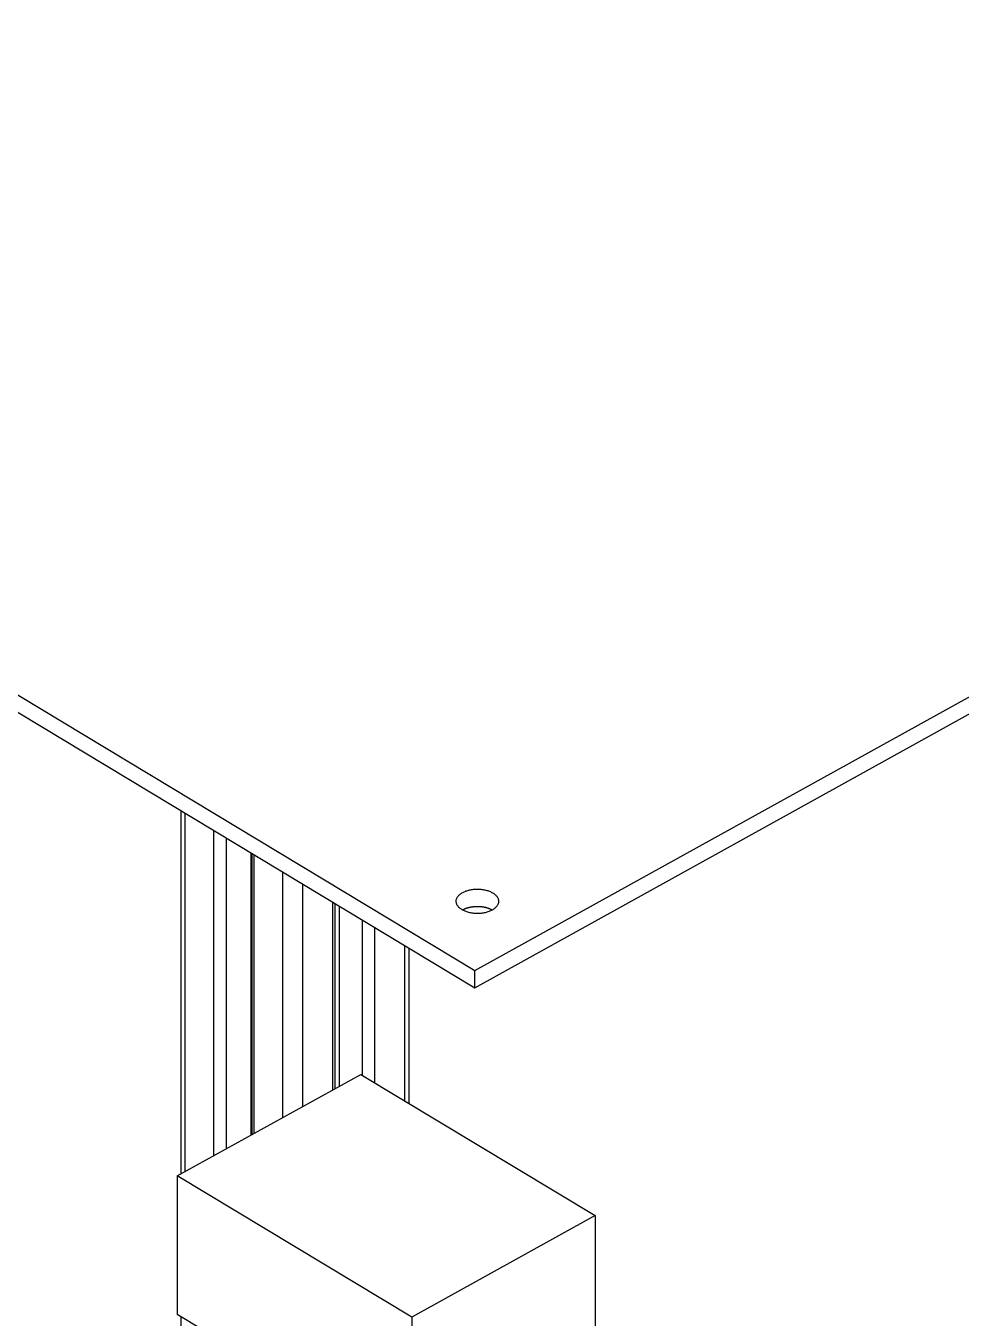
# Model space of a CAD drawing. Extents: x 2.5 to 24.6, y 0.9 to 36.2.
# Drawn here: x 13.52 to 19.04, y 23.93 to 31.55 of the extents above; entities that cross this region are included whole.
import ezdxf

# ---------------------------------------------------------------- set-up
doc = ezdxf.new("R2010")
doc.units = 0
doc.layers.get('0').update_dxf_attribs({"linetype": 'CONTINUOUS'})
doc.layers.add('RAILS', color=254, linetype='CONTINUOUS')

# ---------------------------------------------------------------- blocks, each defined once
blk = doc.blocks.new('A$C41153C96')
at = {"color": 0, "linetype": 'CONTINUOUS', "extrusion": (1e-16, 0.816497, 0.57735)}
for p, q in [((0, 25.0562), (9.3449, 19.4312)), ((0, 24.9542), (9.3449, 19.3292)), ((9.3449, 19.4312), (17.6444, 24.0272)), ((9.3449, 19.3292), (17.6444, 23.9251)), ((7.6121, 18.2315), (7.6121, 20.3722)), ((7.6352, 18.2443), (7.6352, 20.3583)), ((7.8052, 18.3384), (7.8052, 20.256)), ((7.88, 18.3799), (7.88, 20.2109)), ((8.0241, 18.4596), (8.0241, 20.1242)), ((8.0305, 18.4632), (8.0305, 20.1204)), ((8.0426, 18.4699), (8.0426, 20.1131)), ((8.2125, 18.564), (8.2125, 20.0108)), ((8.3299, 18.629), (8.3299, 19.9401)), ((8.507, 18.7271), (8.507, 19.8335)), ((8.5204, 18.7345), (8.5204, 19.8254)), ((8.5435, 19.8115), (8.5435, 18.7473)), ((8.6808, 18.8123), (8.6808, 19.7289)), ((8.681, 18.8121), (8.681, 19.7288)), ((8.7546, 18.7678), (8.7546, 19.6845)), ((8.9318, 18.6612), (8.9318, 19.5778)), ((8.9573, 18.6458), (8.9573, 19.5625)), ((9.3449, 19.3292), (9.3449, 19.4312)), ((7.5887, 18.2185), (8.6712, 18.818)), ((8.6712, 18.818), (10.0557, 17.9847)), ((7.5887, 18.2185), (7.5887, 17.402)), ((8.9731, 17.3852), (7.5887, 18.2185)), ((10.0557, 17.9847), (8.9731, 17.3852)), ((10.0557, 17.9847), (10.0557, 17.1682)), ((8.9731, 16.5687), (7.5887, 17.402)), ((7.6121, 9.4829), (7.6121, 17.3879)), ((8.9731, 17.3852), (8.9731, 16.5687))]:
    blk.add_line(p, q, dxfattribs=at)
at = {"color": 0, "linetype": 'CONTINUOUS'}
for points in [[(9.2731, 19.8915, 0), (9.2776, 19.8938, 0), (9.2824, 19.8961, 0), (9.2873, 19.8982, 0), (9.2924, 19.9002, 0), (9.2976, 19.902, 0), (9.303, 19.9037, 0), (9.3086, 19.9052, 0), (9.3142, 19.9066, 0), (9.32, 19.9078, 0), (9.3259, 19.9089, 0), (9.3318, 19.9097, 0), (9.3378, 19.9104, 0), (9.3439, 19.911, 0), (9.35, 19.9113, 0), (9.3561, 19.9115, 0), (9.3622, 19.9115, 0), (9.3684, 19.9114, 0), (9.3745, 19.911, 0), (9.3806, 19.9105, 0), (9.3866, 19.9098, 0), (9.3925, 19.909, 0), (9.3984, 19.908, 0), (9.4042, 19.9068, 0), (9.4099, 19.9055, 0), (9.4154, 19.904, 0), (9.4208, 19.9023, 0), (9.4261, 19.9005, 0), (9.4312, 19.8985, 0), (9.4362, 19.8964, 0), (9.4409, 19.8942, 0), (9.4455, 19.8918, 0), (9.4498, 19.8893, 0), (9.454, 19.8867, 0), (9.4579, 19.884, 0), (9.4616, 19.8811, 0), (9.465, 19.8782, 0), (9.4682, 19.8752, 0), (9.4711, 19.8721, 0), (9.4737, 19.8689, 0), (9.4761, 19.8656, 0), (9.4782, 19.8623, 0), (9.48, 19.8589, 0), (9.4815, 19.8554, 0), (9.4827, 19.852, 0), (9.4837, 19.8485, 0), (9.4843, 19.8449, 0), (9.4846, 19.8414, 0), (9.4846, 19.8379, 0), (9.4843, 19.8343, 0), (9.4838, 19.8308, 0), (9.4829, 19.8273, 0), (9.4817, 19.8238, 0), (9.4802, 19.8204, 0), (9.4785, 19.817, 0), (9.4764, 19.8136, 0), (9.4741, 19.8104, 0), (9.4715, 19.8072, 0), (9.4686, 19.804, 0), (9.4655, 19.801, 0), (9.4621, 19.798, 0), (9.4585, 19.7952, 0), (9.4546, 19.7924, 0), (9.4505, 19.7898, 0), (9.4462, 19.7873, 0), (9.4416, 19.7849, 0), (9.4369, 19.7826, 0), (9.432, 19.7805, 0), (9.4269, 19.7785, 0), (9.4217, 19.7767, 0), (9.4163, 19.775, 0), (9.4107, 19.7735, 0), (9.4051, 19.7721, 0), (9.3993, 19.7709, 0), (9.3934, 19.7699, 0), (9.3875, 19.769, 0), (9.3815, 19.7683, 0), (9.3754, 19.7678, 0), (9.3693, 19.7674, 0), (9.3632, 19.7672, 0), (9.357, 19.7672, 0), (9.3509, 19.7674, 0), (9.3448, 19.7677, 0), (9.3387, 19.7682, 0), (9.3327, 19.7689, 0), (9.3268, 19.7697, 0), (9.3209, 19.7708, 0), (9.3151, 19.7719, 0), (9.3094, 19.7733, 0), (9.3039, 19.7748, 0), (9.2984, 19.7764, 0), (9.2932, 19.7783, 0), (9.2881, 19.7802, 0), (9.2831, 19.7823, 0), (9.2783, 19.7846, 0), (9.2738, 19.7869, 0), (9.2694, 19.7894, 0), (9.2653, 19.792, 0), (9.2614, 19.7948, 0), (9.2577, 19.7976, 0), (9.2543, 19.8005, 0), (9.2511, 19.8036, 0), (9.2482, 19.8067, 0), (9.2455, 19.8099, 0), (9.2432, 19.8132, 0), (9.2411, 19.8165, 0), (9.2393, 19.8199, 0), (9.2378, 19.8233, 0), (9.2366, 19.8268, 0), (9.2356, 19.8303, 0), (9.235, 19.8338, 0), (9.2347, 19.8373, 0), (9.2347, 19.8409, 0), (9.2349, 19.8444, 0), (9.2355, 19.8479, 0), (9.2364, 19.8514, 0), (9.2376, 19.8549, 0), (9.2391, 19.8584, 0), (9.2408, 19.8618, 0), (9.2429, 19.8651, 0), (9.2452, 19.8684, 0), (9.2478, 19.8716, 0), (9.2507, 19.8747, 0), (9.2538, 19.8778, 0), (9.2572, 19.8807, 0), (9.2608, 19.8836, 0), (9.2647, 19.8863, 0), (9.2688, 19.8889, 0), (9.2731, 19.8915, 0)], [(9.2713, 19.7883, 0), (9.2713, 19.7883, 0), (9.2713, 19.7884, 0), (9.2713, 19.7884, 0), (9.2713, 19.7884, 0), (9.2713, 19.7884, 0), (9.2713, 19.7884, 0), (9.2714, 19.7884, 0), (9.2714, 19.7884, 0), (9.2714, 19.7884, 0), (9.2714, 19.7884, 0), (9.2714, 19.7884, 0), (9.2714, 19.7884, 0), (9.2714, 19.7884, 0), (9.2715, 19.7885, 0), (9.2715, 19.7885, 0), (9.2715, 19.7885, 0), (9.2715, 19.7885, 0), (9.2715, 19.7885, 0), (9.2715, 19.7885, 0), (9.2715, 19.7885, 0), (9.2716, 19.7885, 0), (9.2716, 19.7885, 0), (9.2716, 19.7885, 0), (9.2716, 19.7885, 0), (9.2716, 19.7885, 0), (9.2716, 19.7886, 0), (9.2716, 19.7886, 0), (9.2717, 19.7886, 0), (9.2717, 19.7886, 0), (9.2717, 19.7886, 0), (9.2717, 19.7886, 0), (9.2717, 19.7886, 0), (9.2717, 19.7886, 0), (9.2718, 19.7886, 0), (9.2718, 19.7886, 0), (9.2718, 19.7886, 0), (9.2718, 19.7886, 0), (9.2718, 19.7887, 0), (9.2718, 19.7887, 0), (9.2718, 19.7887, 0), (9.2719, 19.7887, 0), (9.2719, 19.7887, 0), (9.2719, 19.7887, 0), (9.2719, 19.7887, 0), (9.2719, 19.7887, 0), (9.2719, 19.7887, 0), (9.2719, 19.7887, 0), (9.272, 19.7887, 0), (9.272, 19.7887, 0), (9.272, 19.7888, 0), (9.272, 19.7888, 0), (9.272, 19.7888, 0), (9.272, 19.7888, 0), (9.272, 19.7888, 0), (9.2721, 19.7888, 0), (9.2721, 19.7888, 0), (9.2721, 19.7888, 0), (9.2721, 19.7888, 0), (9.2721, 19.7888, 0), (9.2721, 19.7888, 0), (9.2721, 19.7888, 0), (9.2721, 19.7889, 0), (9.2722, 19.7889, 0), (9.2722, 19.7889, 0), (9.2722, 19.7889, 0), (9.2722, 19.7889, 0), (9.2722, 19.7889, 0), (9.2722, 19.7889, 0), (9.2722, 19.7889, 0), (9.2723, 19.7889, 0), (9.2723, 19.7889, 0), (9.2723, 19.7889, 0), (9.2723, 19.7889, 0), (9.2723, 19.789, 0), (9.2723, 19.789, 0), (9.2724, 19.789, 0), (9.2724, 19.789, 0), (9.2724, 19.789, 0), (9.2724, 19.789, 0), (9.2724, 19.789, 0), (9.2724, 19.789, 0), (9.2724, 19.789, 0), (9.2725, 19.789, 0), (9.2725, 19.789, 0), (9.2725, 19.789, 0), (9.2725, 19.7891, 0), (9.2725, 19.7891, 0), (9.2725, 19.7891, 0), (9.2725, 19.7891, 0), (9.2726, 19.7891, 0), (9.2726, 19.7891, 0), (9.2726, 19.7891, 0), (9.2726, 19.7891, 0), (9.2726, 19.7891, 0), (9.2726, 19.7891, 0), (9.2727, 19.7891, 0), (9.2727, 19.7891, 0), (9.2727, 19.7891, 0), (9.2727, 19.7892, 0), (9.2727, 19.7892, 0), (9.2727, 19.7892, 0), (9.2727, 19.7892, 0), (9.2728, 19.7892, 0), (9.2728, 19.7892, 0), (9.2728, 19.7892, 0), (9.2728, 19.7892, 0), (9.2728, 19.7892, 0), (9.2728, 19.7892, 0), (9.2728, 19.7892, 0), (9.2729, 19.7892, 0), (9.2729, 19.7893, 0), (9.2729, 19.7893, 0), (9.2729, 19.7893, 0), (9.2729, 19.7893, 0), (9.2729, 19.7893, 0), (9.2729, 19.7893, 0), (9.2729, 19.7893, 0), (9.273, 19.7893, 0), (9.273, 19.7893, 0), (9.273, 19.7893, 0), (9.273, 19.7893, 0), (9.273, 19.7893, 0), (9.273, 19.7894, 0), (9.2731, 19.7894, 0), (9.2731, 19.7894, 0), (9.2731, 19.7894, 0), (9.2731, 19.7894, 0), (9.2731, 19.7894, 0)], [(9.2731, 19.7894, 0), (9.2742, 19.79, 0), (9.2753, 19.7906, 0), (9.2765, 19.7912, 0), (9.2776, 19.7918, 0), (9.2787, 19.7923, 0), (9.2799, 19.7929, 0), (9.2811, 19.7934, 0), (9.2822, 19.794, 0), (9.2834, 19.7945, 0), (9.2846, 19.795, 0), (9.2859, 19.7956, 0), (9.2871, 19.7961, 0), (9.2883, 19.7966, 0), (9.2896, 19.7971, 0), (9.2908, 19.7976, 0), (9.2921, 19.798, 0), (9.2934, 19.7985, 0), (9.2947, 19.799, 0), (9.296, 19.7994, 0), (9.2973, 19.7999, 0), (9.2986, 19.8003, 0), (9.2999, 19.8007, 0), (9.3012, 19.8011, 0), (9.3026, 19.8015, 0), (9.3039, 19.8019, 0), (9.3053, 19.8023, 0), (9.3067, 19.8027, 0), (9.308, 19.803, 0), (9.3094, 19.8034, 0), (9.3108, 19.8037, 0), (9.3122, 19.8041, 0), (9.3136, 19.8044, 0), (9.315, 19.8047, 0), (9.3164, 19.805, 0), (9.3179, 19.8053, 0), (9.3193, 19.8056, 0), (9.3207, 19.8059, 0), (9.3222, 19.8062, 0), (9.3236, 19.8064, 0), (9.3251, 19.8067, 0), (9.3265, 19.8069, 0), (9.328, 19.8071, 0), (9.3295, 19.8073, 0), (9.3309, 19.8075, 0), (9.3324, 19.8077, 0), (9.3339, 19.8079, 0), (9.3354, 19.8081, 0), (9.3369, 19.8083, 0), (9.3384, 19.8084, 0), (9.3398, 19.8086, 0), (9.3413, 19.8087, 0), (9.3428, 19.8088, 0), (9.3443, 19.8089, 0), (9.3458, 19.809, 0), (9.3473, 19.8091, 0), (9.3489, 19.8092, 0), (9.3504, 19.8093, 0), (9.3519, 19.8093, 0), (9.3534, 19.8094, 0), (9.3549, 19.8094, 0), (9.3564, 19.8095, 0), (9.3579, 19.8095, 0), (9.3594, 19.8095, 0), (9.361, 19.8095, 0), (9.3625, 19.8095, 0), (9.364, 19.8094, 0), (9.3655, 19.8094, 0), (9.367, 19.8094, 0), (9.3685, 19.8093, 0), (9.37, 19.8092, 0), (9.3715, 19.8092, 0), (9.373, 19.8091, 0), (9.3745, 19.809, 0), (9.376, 19.8089, 0), (9.3775, 19.8087, 0), (9.379, 19.8086, 0), (9.3805, 19.8085, 0), (9.382, 19.8083, 0), (9.3835, 19.8082, 0), (9.385, 19.808, 0), (9.3865, 19.8078, 0), (9.3879, 19.8076, 0), (9.3894, 19.8074, 0), (9.3909, 19.8072, 0), (9.3924, 19.807, 0), (9.3938, 19.8067, 0), (9.3953, 19.8065, 0), (9.3967, 19.8062, 0), (9.3981, 19.806, 0), (9.3996, 19.8057, 0), (9.401, 19.8054, 0), (9.4024, 19.8051, 0), (9.4039, 19.8048, 0), (9.4053, 19.8045, 0), (9.4067, 19.8042, 0), (9.4081, 19.8038, 0), (9.4095, 19.8035, 0), (9.4109, 19.8031, 0), (9.4122, 19.8028, 0), (9.4136, 19.8024, 0), (9.415, 19.802, 0), (9.4163, 19.8016, 0), (9.4177, 19.8012, 0), (9.419, 19.8008, 0), (9.4203, 19.8004, 0), (9.4216, 19.8, 0), (9.423, 19.7995, 0), (9.4243, 19.7991, 0), (9.4255, 19.7986, 0), (9.4268, 19.7982, 0), (9.4281, 19.7977, 0), (9.4294, 19.7972, 0), (9.4306, 19.7967, 0), (9.4319, 19.7962, 0), (9.4331, 19.7957, 0), (9.4343, 19.7952, 0), (9.4355, 19.7947, 0), (9.4367, 19.7941, 0), (9.4379, 19.7936, 0), (9.4391, 19.793, 0), (9.4402, 19.7925, 0), (9.4414, 19.7919, 0), (9.4425, 19.7913, 0), (9.4436, 19.7908, 0), (9.4448, 19.7902, 0), (9.4459, 19.7896, 0), (9.4469, 19.789, 0), (9.448, 19.7883, 0)]]:
    blk.add_polyline3d(points, dxfattribs=at)

msp = doc.modelspace()

# ---------------------------------------------------------------- block references
at = {"layer": 'RAILS'}
msp.add_blockref('A$C41153C96', (6.8231, 6.546), dxfattribs=at)

doc.saveas('drawing.dxf')
